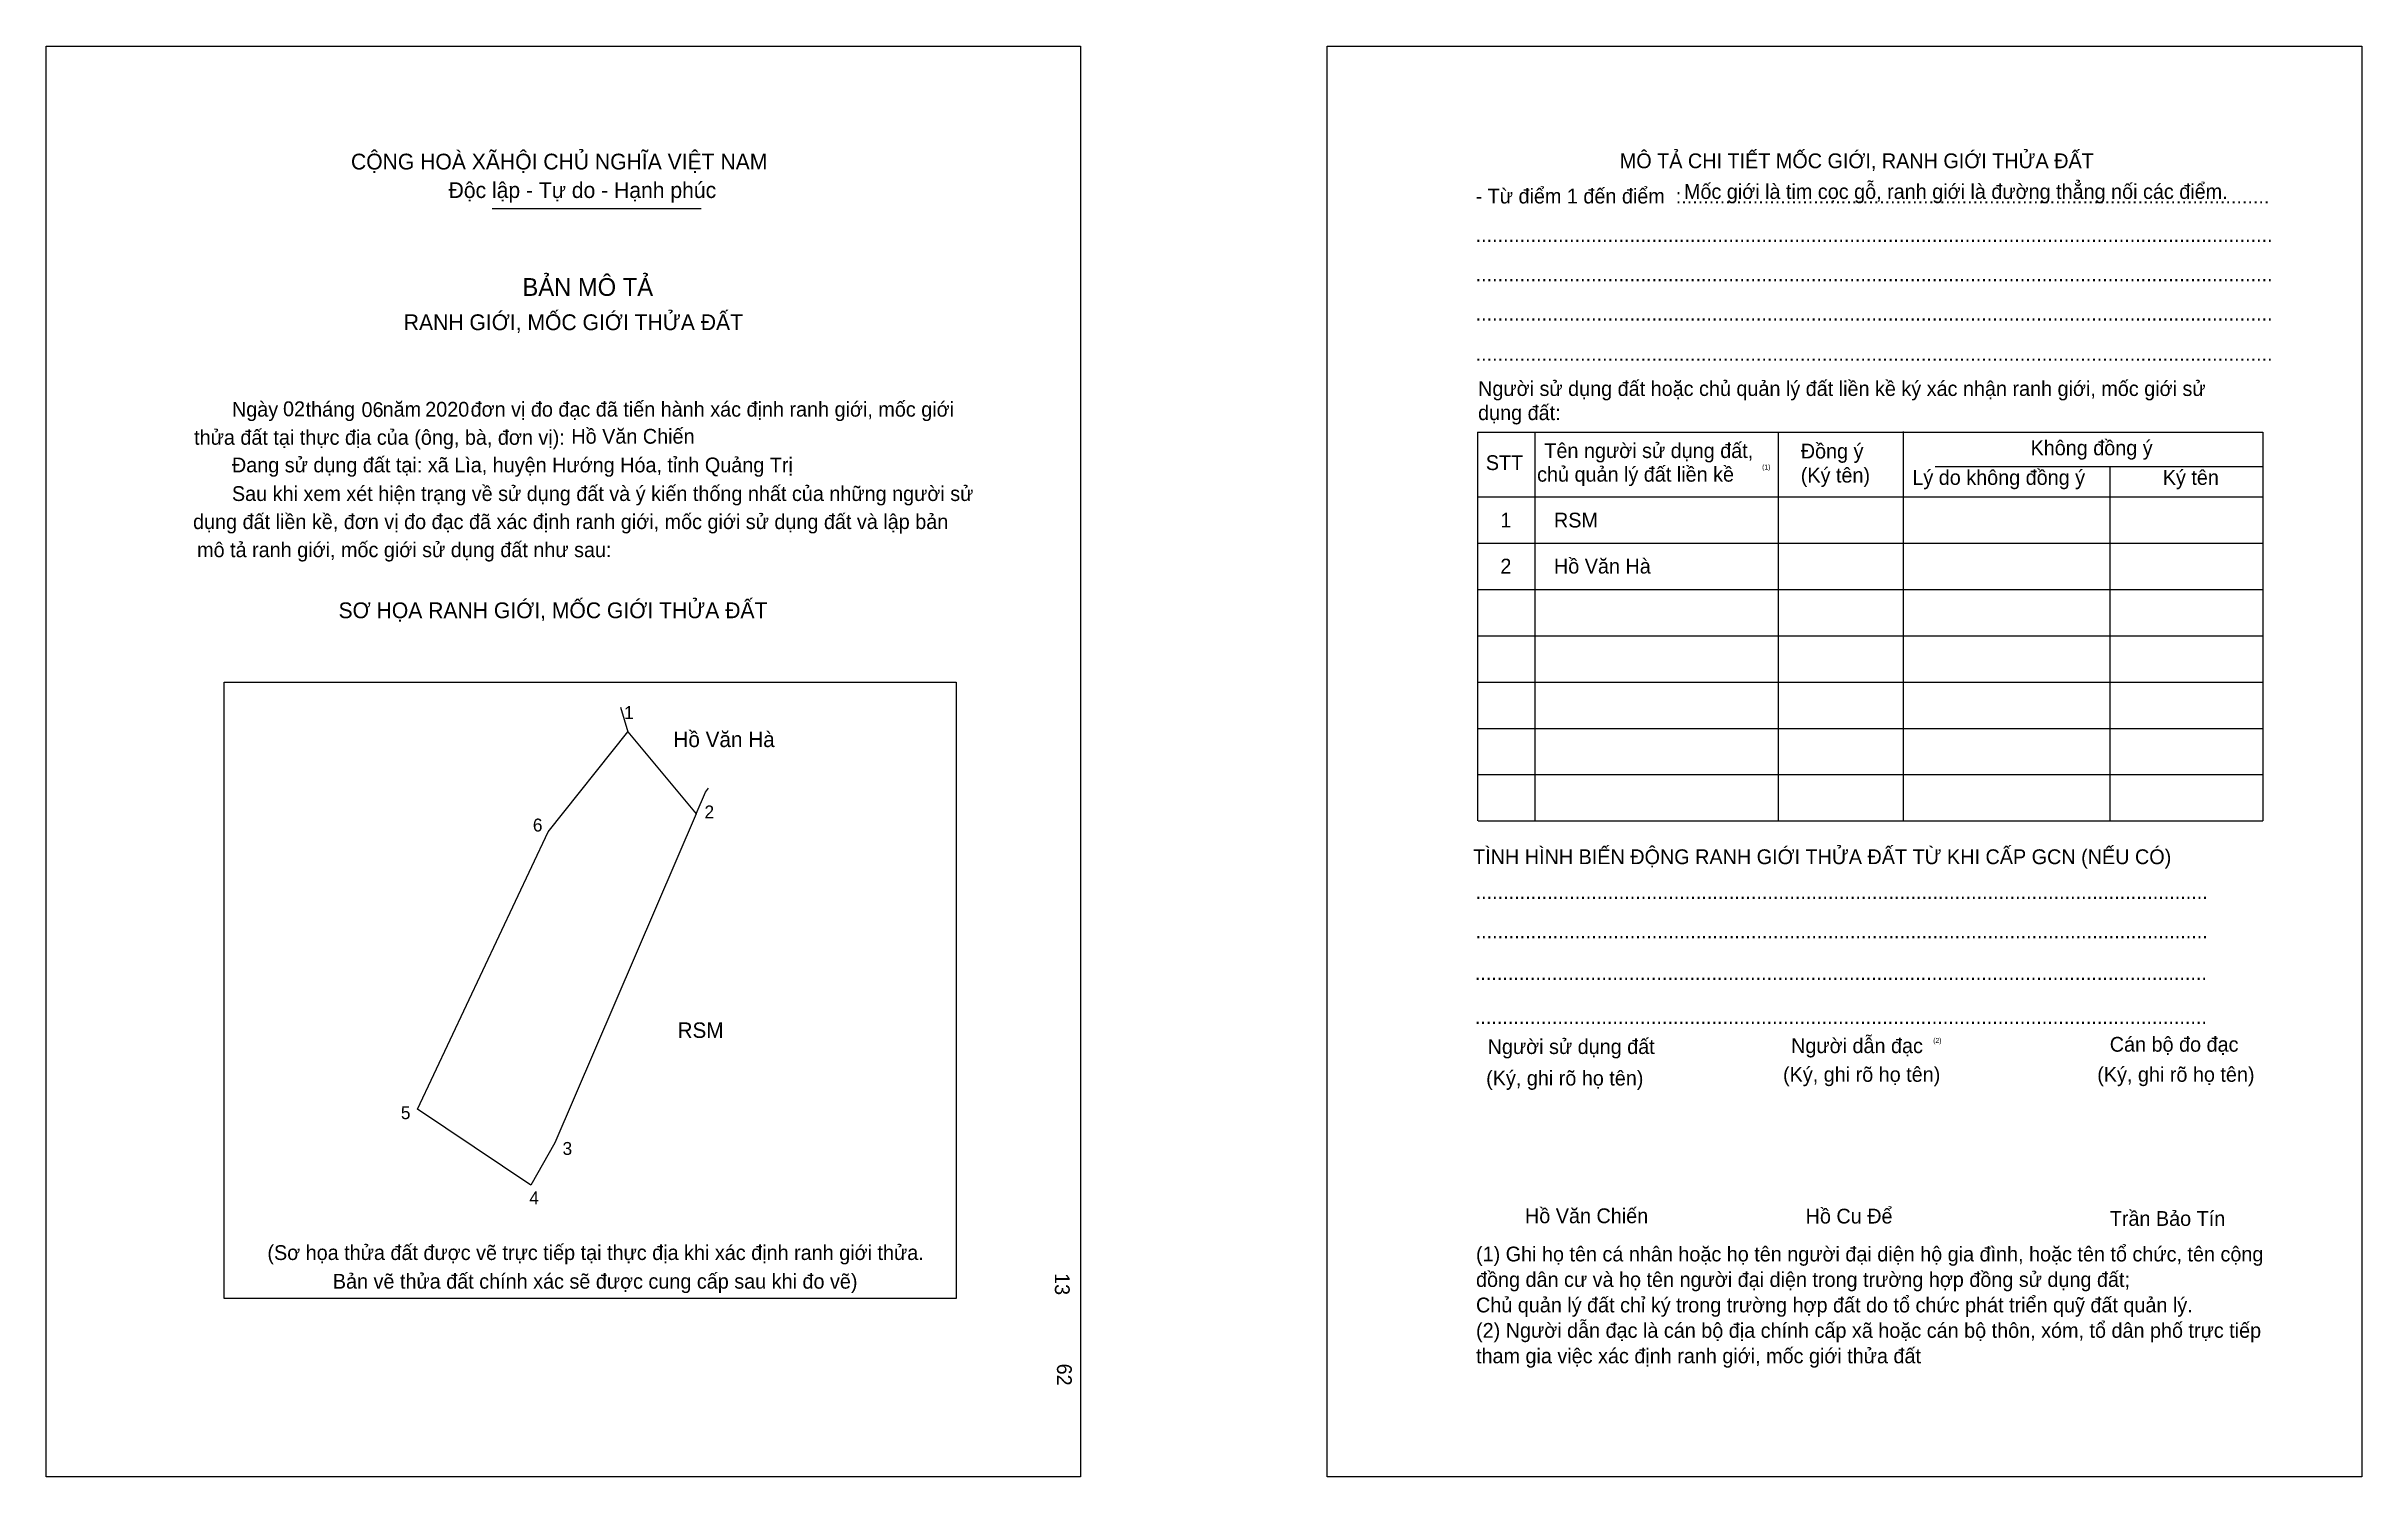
# Model space of a CAD drawing. Extents: x 551373 to 551715, y 1821998 to 1822209.
import ezdxf

# ---------------------------------------------------------------- set-up
doc = ezdxf.new("R2010")
doc.units = 0
for name, color, linetype in [('bmtKhungInTrang1', 7, 'Continuous'), ('bmtKhungInTrang2', 7, 'Continuous'), ('bmtNoiDung', 7, 'Continuous'), ('bmtTemplate', 7, 'Continuous'), ('CanhThua', 7, 'Continuous'), ('RauThua', 7, 'Continuous'), ('SoHieuDinhThua', 7, 'Continuous'), ('TenChuLanCan', 7, 'Continuous')]:
    doc.layers.add(name, color=color, linetype=linetype)

msp = doc.modelspace()

# ---------------------------------------------------------------- linework, layer by layer
at = {"layer": 'bmtKhungInTrang1'}
msp.add_lwpolyline([(551372.75, 1822209.23), (551525.76, 1822209.23), (551525.76, 1821997.59), (551372.75, 1821997.59)], close=True, dxfattribs=at)
at = {"layer": 'bmtKhungInTrang2'}
msp.add_lwpolyline([(551562.25, 1822209.23), (551715.27, 1822209.23), (551715.27, 1821997.59), (551562.25, 1821997.59)], close=True, dxfattribs=at)
at = {"layer": 'bmtTemplate'}
for p, q in [((551438.69, 1822185.24), (551469.63, 1822185.24)), ((551592.95, 1822152.14), (551592.95, 1822094.61)), ((551628.94, 1822152.14), (551628.94, 1822094.61)), ((551647.46, 1822152.21), (551647.46, 1822094.61)), ((551700.62, 1822152.14), (551700.62, 1822094.61)), ((551652.16, 1822147.07), (551700.62, 1822147.07)), ((551584.56, 1822142.55), (551700.62, 1822142.55)), ((551584.56, 1822135.7), (551700.62, 1822135.7)), ((551584.56, 1822128.86), (551700.62, 1822128.86)), ((551584.56, 1822122.01), (551700.62, 1822122.01)), ((551584.56, 1822115.16), (551700.62, 1822115.16)), ((551584.56, 1822108.31), (551700.62, 1822108.31)), ((551584.56, 1822101.46), (551700.62, 1822101.46)), ((551584.56, 1822094.61), (551700.62, 1822094.61))]:
    msp.add_line(p, q, dxfattribs=at)
for points in [[(551584.48, 1822152.14), (551700.62, 1822152.14)], [(551584.48, 1822152.14), (551584.48, 1822094.61)], [(551678.03, 1822147.01), (551678.03, 1822094.61)]]:
    msp.add_lwpolyline(points, dxfattribs=at)
msp.add_lwpolyline([(551399.08, 1822023.95), (551399.08, 1822115.15), (551507.35, 1822115.15), (551507.35, 1822023.95)], close=True, dxfattribs=at)
at = {"layer": 'CanhThua'}
for p, q in [((551447, 1822093), (551458.79, 1822107.79)), ((551458.79, 1822107.79), (551468.88, 1822095.67)), ((551468.88, 1822095.67), (551448, 1822047)), ((551427.65, 1822051.95), (551447, 1822093)), ((551444.43, 1822040.71), (551427.65, 1822051.95)), ((551448, 1822047), (551444.43, 1822040.71))]:
    msp.add_line(p, q, dxfattribs=at)
at = {"layer": 'RauThua'}
for p, q in [((551457.68, 1822111.44), (551458.79, 1822107.79)), ((551468.88, 1822095.67), (551470.25, 1822098.87)), ((551470.25, 1822098.87), (551470.7, 1822099.45))]:
    msp.add_line(p, q, dxfattribs=at)

# ---------------------------------------------------------------- texts
at = {"layer": 'bmtNoiDung'}
for s, height, p in [('02', 2.189, (551407.77, 1822154.5)), ('06', 2.189, (551419.38, 1822154.38)), ('2020', 2.189, (551428.8, 1822154.43)), ('Hồ Văn Chiến', 2.1893, (551450.42, 1822150.43)), ('1', 2.19, (551587.85, 1822138.03)), ('RSM ', 2.189, (551595.78, 1822138.03)), ('2', 2.19, (551587.85, 1822131.22)), ('Hồ Văn Hà ', 2.189, (551595.78, 1822131.22)), ('Hồ Văn Chiến', 2.1893, (551591.49, 1822035.1))]:
    msp.add_text(s, height=height, dxfattribs=at).set_placement(p)
for s, p in [('13', (551521.95, 1822027.71)), ('62', (551522.26, 1822014.32))]:
    msp.add_text(s, height=2.189, rotation=270, dxfattribs=at).set_placement(p)
at = {"layer": 'bmtTemplate'}
for s, height, p in [('CỘNG HOÀ XÃHỘI CHỦ NGHĨA VIỆT NAM', 2.3353, (551417.82, 1822191)), ('MÔ TẢ CHI TIẾT MỐC GIỚI, RANH GIỚI THỬA ĐẤT', 2.1885, (551605.52, 1822191.19)), ('Độc lập - Tự do - Hạnh phúc', 2.3353, (551432.26, 1822186.78)), ('- Từ điểm 1 đến điểm  :...........................................................................................................', 2.18851, (551584.19, 1822185.97)), ('Mốc giới là tim cọc gỗ, ranh giới là đường thẳng nối các điểm.', 2.1885, (551615.01, 1822186.65)), ('.................................................................................................................................................', 2.18851, (551584.19, 1822180.29)), ('BẢN MÔ TẢ', 2.627, (551443.19, 1822172.3)), ('.................................................................................................................................................', 2.18851, (551584.19, 1822174.47)), ('RANH GIỚI, MỐC GIỚI THỬA ĐẤT', 2.3353, (551425.63, 1822167.23)), ('.................................................................................................................................................', 2.18851, (551584.19, 1822168.65)), ('.................................................................................................................................................', 2.18851, (551584.19, 1822162.69)), ('Ngày     tháng     năm         đơn vị đo đạc đã tiến hành xác định ranh giới, mốc giới ', 2.1893, (551400.21, 1822154.43)), ('Người sử dụng đất hoặc chủ quản lý đất liền kề ký xác nhận ranh giới, mốc giới sử', 2.1885, (551584.56, 1822157.49)), ('dụng đất:', 2.189, (551584.56, 1822153.92)), ('thửa đất tại thực địa của (ông, bà, đơn vị):', 2.1893, (551394.62, 1822150.27)), ('Tên người sử dụng đất,', 2.1885, (551594.36, 1822148.31)), ('Đồng ý', 2.189, (551632.29, 1822148.24)), ('Không đồng ý', 2.1885, (551666.28, 1822148.72)), ('Đang sử dụng đất tại: xã Lìa, huyện Hướng Hóa, tỉnh Quảng Trị', 2.1893, (551400.21, 1822146.19)), ('STT', 2.189, (551585.7, 1822146.53)), ('chủ quản lý đất liền kề', 2.1885, (551593.29, 1822144.81)), ('(1)', 0.73, (551626.57, 1822146.61)), ('(Ký tên)', 2.189, (551632.29, 1822144.68)), ('Lý do không đồng ý', 2.1885, (551648.8, 1822144.34)), ('Ký tên', 2.189, (551685.84, 1822144.34)), ('Sau khi xem xét hiện trạng về sử dụng đất và ý kiến thống nhất của những người sử ', 2.1893, (551400.21, 1822141.95)), ('dụng đất liền kề, đơn vị đo đạc đã xác định ranh giới, mốc giới sử dụng đất và lập bản', 2.1893, (551394.46, 1822137.8)), ('mô tả ranh giới, mốc giới sử dụng đất như sau:', 2.1893, (551395.06, 1822133.64)), ('SƠ HỌA RANH GIỚI, MỐC GIỚI THỬA ĐẤT', 2.3353, (551415.98, 1822124.61)), ('TÌNH HÌNH BIẾN ĐỘNG RANH GIỚI THỬA ĐẤT TỪ KHI CẤP GCN (NẾU CÓ)', 2.1885, (551583.82, 1822088.22)), ('.....................................................................................................................................', 2.1918, (551584.19, 1822083.07)), ('.....................................................................................................................................', 2.1918, (551584.19, 1822077.25)), ('.....................................................................................................................................', 2.1918, (551584.07, 1822071.08)), ('.....................................................................................................................................', 2.1918, (551584.07, 1822064.58)), ('Người sử dụng đất', 2.1885, (551585.97, 1822060.13)), ('Người dẫn đạc', 2.1885, (551630.86, 1822060.26)), ('(2)', 0.73, (551651.88, 1822061.77)), ('Cán bộ đo đạc', 2.1885, (551678, 1822060.47)), ('(Ký, ghi rõ họ tên)', 2.1885, (551585.75, 1822055.47)), ('(Ký, ghi rõ họ tên)', 2.1885, (551629.67, 1822056.02)), ('(Ký, ghi rõ họ tên)', 2.1885, (551676.15, 1822056.02)), ('Hồ Cu Để', 2.189, (551633.01, 1822035.05)), ('Trần Bảo Tín', 2.1885, (551678, 1822034.7)), ('(Sơ họa thửa đất được vẽ trực tiếp tại thực địa khi xác định ranh giới thửa.', 2.1893, (551405.46, 1822029.65)), ('(1) Ghi họ tên cá nhân hoặc họ tên người đại diện hộ gia đình, hoặc tên tổ chức, tên cộng', 2.1885, (551584.25, 1822029.44)), ('Bản vẽ thửa đất chính xác sẽ được cung cấp sau khi đo vẽ)', 2.1893, (551415.14, 1822025.41)), ('đồng dân cư và họ tên người đại diện trong trường hợp đồng sử dụng đất;', 2.1885, (551584.25, 1822025.67)), ('Chủ quản lý đất chỉ ký trong trường hợp đất do tổ chức phát triển quỹ đất quản lý.', 2.1885, (551584.25, 1822021.9)), ('(2) Người dẫn đạc là cán bộ địa chính cấp xã hoặc cán bộ thôn, xóm, tổ dân phố trực tiếp', 2.1885, (551584.25, 1822018.14)), ('tham gia việc xác định ranh giới, mốc giới thửa đất', 2.1885, (551584.25, 1822014.37))]:
    msp.add_text(s, height=height, dxfattribs=at).set_placement(p)
at = {"layer": 'SoHieuDinhThua'}
for s, p in [('1', (551458.23, 1822109.7)), ('2', (551470.12, 1822094.99)), ('6', (551444.73, 1822093.05)), ('5', (551425.2, 1822050.49)), ('3', (551449.12, 1822045.2)), ('4', (551444.21, 1822037.9))]:
    msp.add_text(s, height=1.91, dxfattribs=at).set_placement(p)
at = {"layer": 'TenChuLanCan'}
for s, p in [('Hồ Văn Hà', (551465.52, 1822105.54)), ('RSM', (551466.13, 1822062.51))]:
    msp.add_text(s, height=2.291, dxfattribs=at).set_placement(p)

doc.saveas('drawing.dxf')
